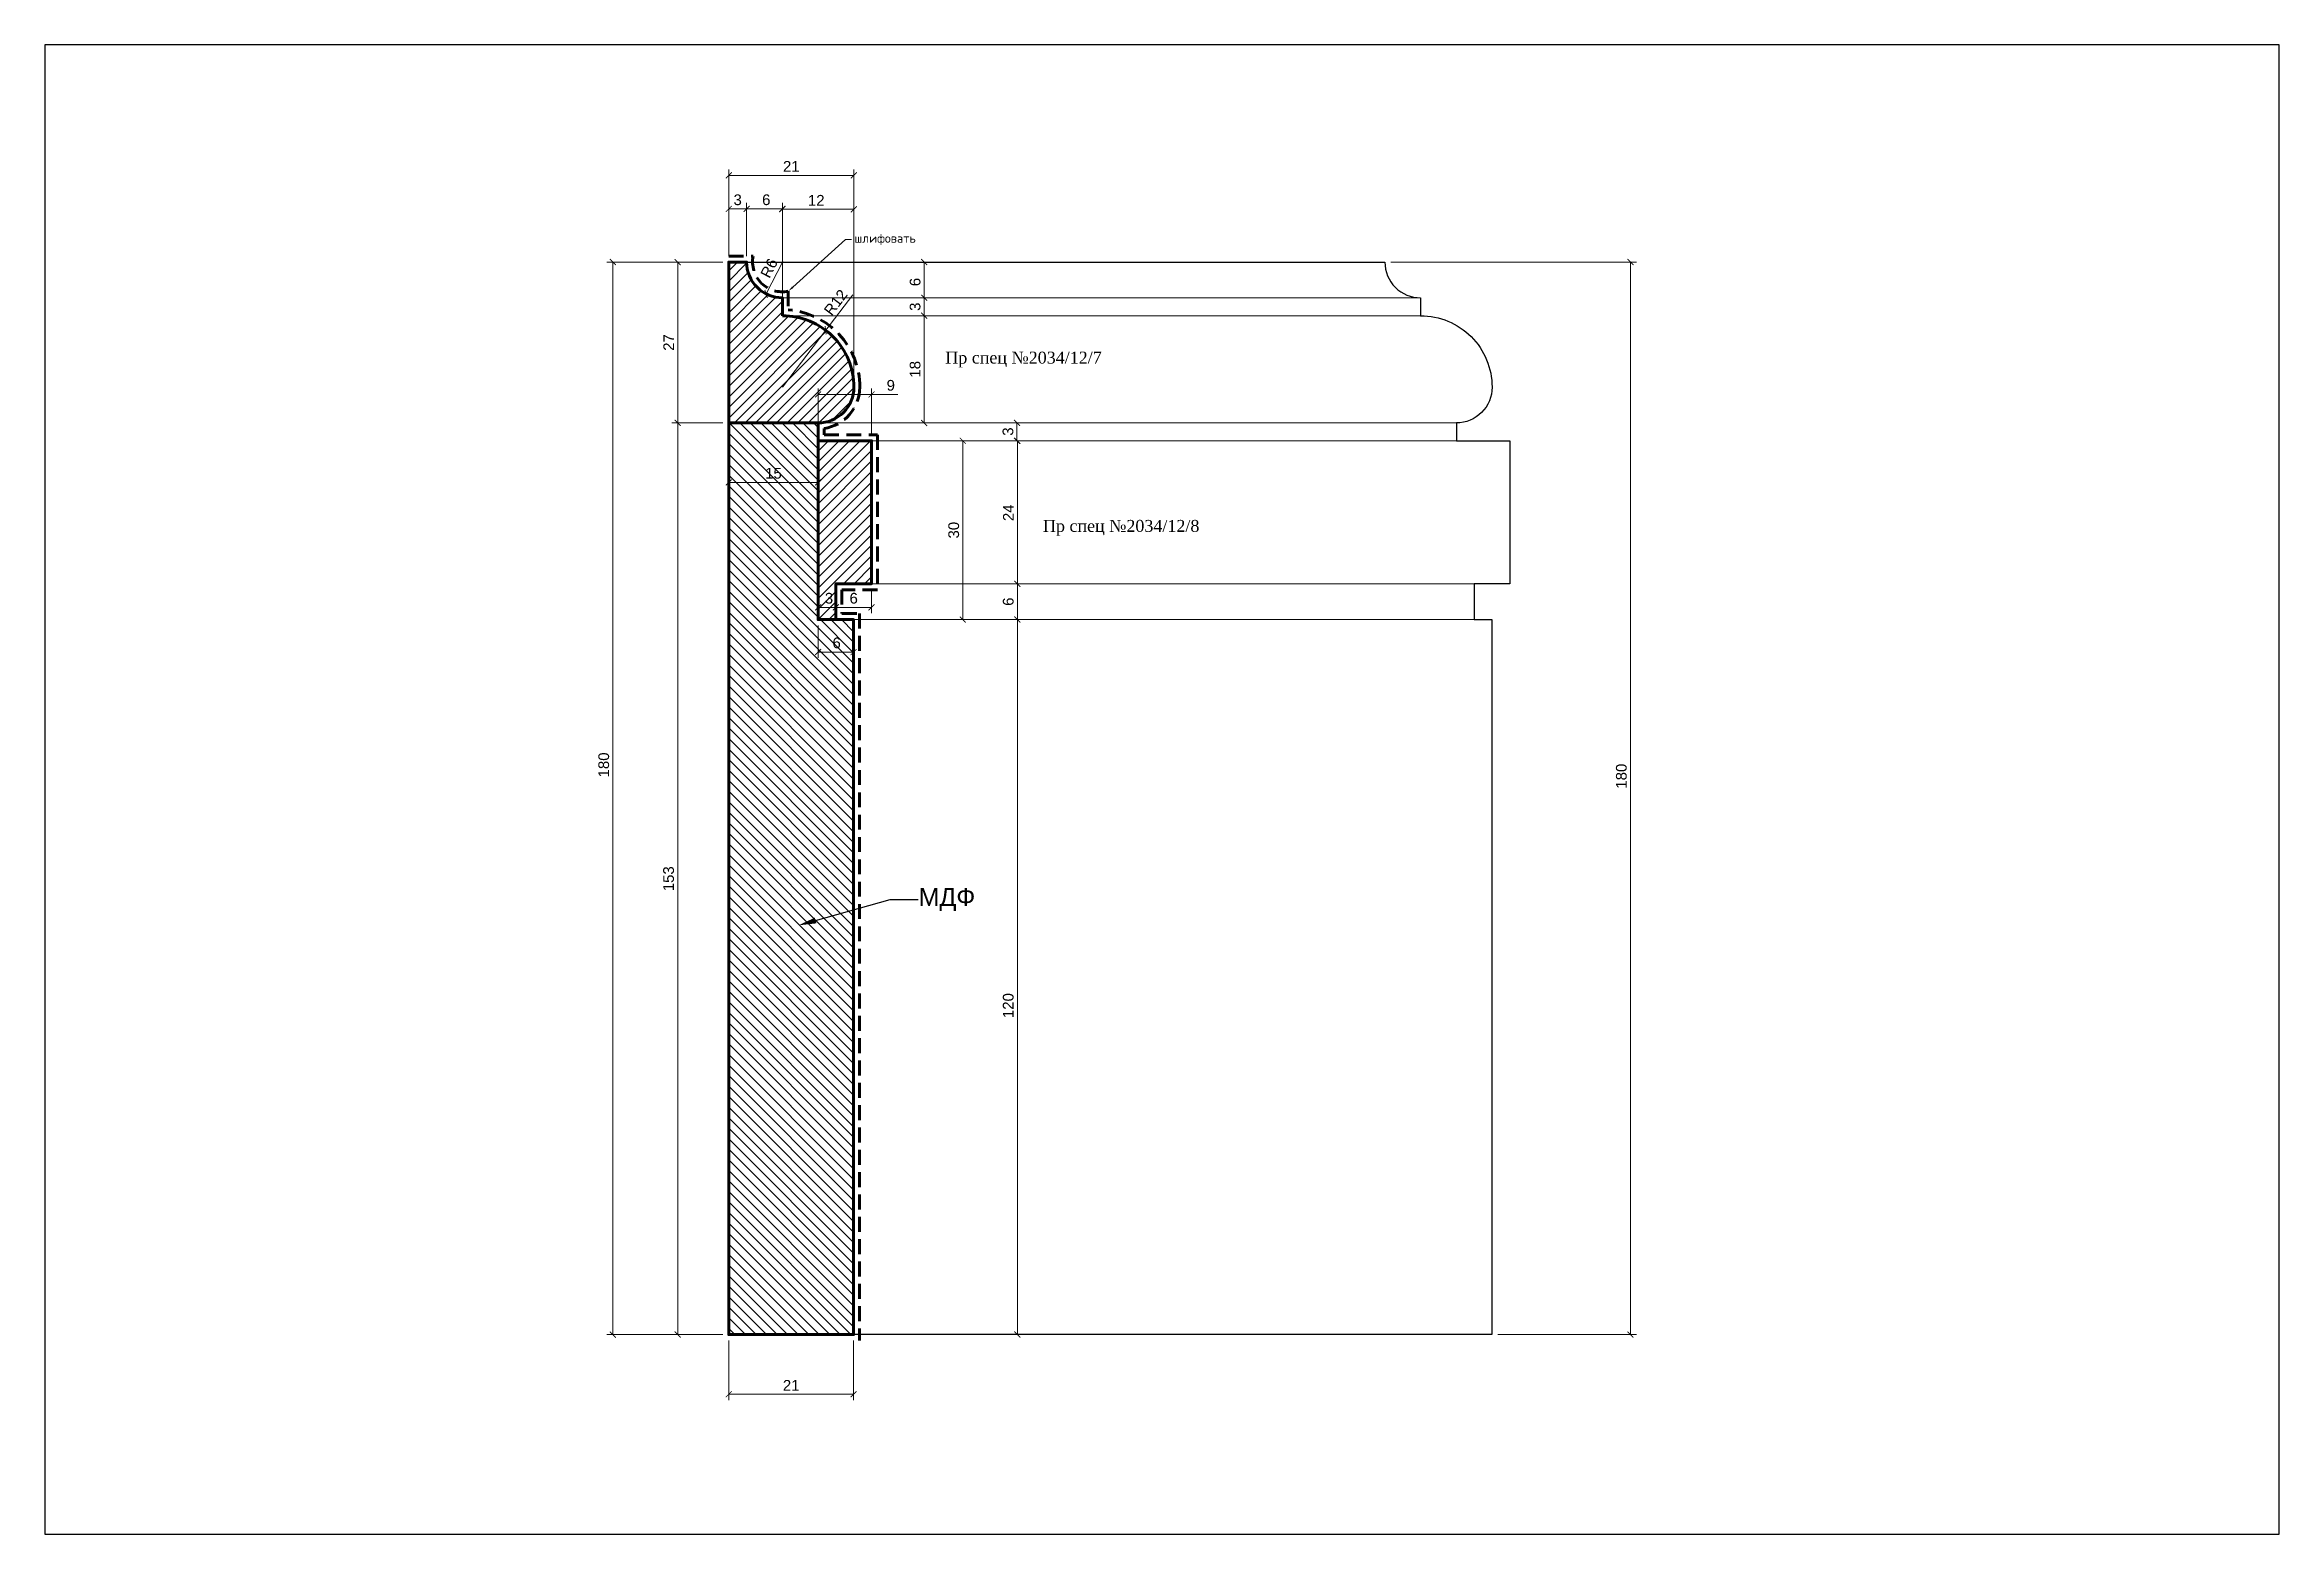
# Model space of a CAD drawing. Header units: inches. Extents: x -228 to 147, y -155 to 95.
import ezdxf
from ezdxf import colors
from ezdxf.entities.mleader import LeaderData, LeaderLine
from ezdxf.math import Vec2, Vec3

# ---------------------------------------------------------------- set-up
doc = ezdxf.new("R2010")
doc.units = ezdxf.units.IN
doc.header["$MEASUREMENT"] = 0
doc.linetypes.add('HIDDEN', pattern=[0.375, 0.25, -0.125])
doc.layers.add('Outside panel', color=7, linetype='Continuous', lineweight=18, true_color=0x7f5e57)
doc.layers.add('линия 50', color=1, linetype='Continuous', lineweight=140)
doc.layers.add('служебный слой РАЗМЕРЫ', color=7, linetype='Continuous', lineweight=9)
doc.layers.add('размеры в модели', color=7, linetype='Continuous')
doc.styles.add('ELECT', font='times.ttf')
doc.styles.get("Standard").update_dxf_attribs({"font": 'arial.ttf'})
doc.styles.add('ЕСКД профили текст', font='isocpeur.ttf')
doc.dimstyles.new('M_1', dxfattribs={"dimtxt": 1.8, "dimasz": 1, "dimexe": 1, "dimexo": 1, "dimgap": 0.6, "dimtad": 1, "dimdec": 0, "dimdsep": 46, "dimtxsty": 'Standard', "dimblk": 'ARCHTICK', "dimcen": -5, "dimclrd": 7, "dimclre": 7, "dimclrt": 7, "dimadec": 0, "dimazin": 0, "dimtfac": 1, "dimtdec": 0, "dimtmove": 0, "dimatfit": 3, "dimfxl": 1, "dimtolj": 1, "dimtzin": 0, "dimlwd": 5, "dimlwe": 5, "dimarcsym": 0})

# ---------------------------------------------------------------- blocks, each defined once
blk = doc.blocks.new('_ArchTick')
at = {"color": 0, "linetype": 'ByBlock', "const_width": 0.15}
blk.add_lwpolyline([(-0.5, -0.5), (0.5, 0.5)], dxfattribs=at)
blk = doc.blocks.new('*D25')
at = {"color": 7, "lineweight": 5, "ltscale": 1000, "transparency": 16777216}
for p, q in [((-2.1, 59), (39.12, 59)), ((38.12, 59), (38.12, -121)), ((15.86, -121), (39.12, -121))]:
    blk.add_line(p, q, dxfattribs=at)
at = {"layer": 'Defpoints', "color": 0, "ltscale": 1000, "transparency": 16777216}
for p in [(-3.1, 59), (14.86, -121), (38.12, -121)]:
    blk.add_point(p, dxfattribs=at)
at = {"color": 7, "lineweight": 5, "ltscale": 1000, "transparency": 16777216}
for p, rotation in [((38.12, 59), 90), ((38.12, -121), 270)]:
    blk.add_blockref('_ArchTick', p, dxfattribs=dict(at, rotation=rotation))
at = {"color": 7, "ltscale": 1000, "transparency": 16777216, "insert": (36.6, -27.29), "char_height": 1.8, "attachment_point": 5, "rotation": 90}
blk.add_mtext('\\A1;180', dxfattribs=at)
blk = doc.blocks.new('*D24')
at = {"layer": 'Defpoints', "color": 0, "ltscale": 1000, "transparency": 16777216}
for p in [(-92.2, 67.86), (-104.2, 50), (-92.2, 38)]:
    blk.add_point(p, dxfattribs=at)
at = {"layer": 'размеры в модели', "color": 7, "lineweight": 5, "ltscale": 1000, "transparency": 16777216}
for p, q in [((-104.2, 51), (-104.2, 68.86)), ((-104.2, 67.86), (-92.2, 67.86)), ((-92.2, 39), (-92.2, 68.86))]:
    blk.add_line(p, q, dxfattribs=at)
at = {"layer": 'размеры в модели', "color": 7, "lineweight": 5, "ltscale": 1000, "transparency": 16777216, "rotation": 180}
blk.add_blockref('_ArchTick', (-104.2, 67.86), dxfattribs=at)
at = {"layer": 'размеры в модели', "color": 7, "lineweight": 5, "ltscale": 1000, "transparency": 16777216}
blk.add_blockref('_ArchTick', (-92.2, 67.86), dxfattribs=at)
at = {"layer": 'размеры в модели', "color": 7, "ltscale": 1000, "transparency": 16777216, "insert": (-98.52, 69.36), "char_height": 1.8, "attachment_point": 5}
blk.add_mtext('\\A1;12', dxfattribs=at)
blk = doc.blocks.new('*D23')
at = {"layer": 'Defpoints', "color": 0, "ltscale": 1000, "transparency": 16777216}
for p in [(-104.2, 67.92), (-110.2, 59), (-104.2, 53)]:
    blk.add_point(p, dxfattribs=at)
at = {"layer": 'размеры в модели', "color": 7, "lineweight": 5, "ltscale": 1000, "transparency": 16777216}
for p, q in [((-110.2, 60), (-110.2, 68.92)), ((-110.2, 67.92), (-104.2, 67.92)), ((-104.2, 54), (-104.2, 68.92))]:
    blk.add_line(p, q, dxfattribs=at)
at = {"layer": 'размеры в модели', "color": 7, "lineweight": 5, "ltscale": 1000, "transparency": 16777216, "rotation": 180}
blk.add_blockref('_ArchTick', (-110.2, 67.92), dxfattribs=at)
at = {"layer": 'размеры в модели', "color": 7, "lineweight": 5, "ltscale": 1000, "transparency": 16777216}
blk.add_blockref('_ArchTick', (-104.2, 67.92), dxfattribs=at)
at = {"layer": 'размеры в модели', "color": 7, "ltscale": 1000, "transparency": 16777216, "insert": (-106.9, 69.44), "char_height": 1.8, "attachment_point": 5}
blk.add_mtext('\\A1;6', dxfattribs=at)
blk = doc.blocks.new('*D22')
at = {"layer": 'Defpoints', "color": 0, "ltscale": 1000, "transparency": 16777216}
for p in [(-96.93, 47.55), (-104.2, 38)]:
    blk.add_point(p, dxfattribs=at)
at = {"layer": 'размеры в модели', "color": 7, "lineweight": 5, "ltscale": 1000, "transparency": 16777216}
for p in [(-92.39, 53.5), (-104.2, 38)]:
    blk.add_line(p, (-96.93, 47.55), dxfattribs=at)
at = {"layer": 'размеры в модели', "color": 7, "lineweight": 5, "ltscale": 1000, "transparency": 16777216, "rotation": 232.6815965771105}
blk.add_blockref('_ArchTick', (-96.93, 47.55), dxfattribs=at)
at = {"layer": 'размеры в модели', "color": 7, "ltscale": 1000, "transparency": 16777216, "insert": (-95.25, 52.23), "char_height": 1.8, "attachment_point": 5, "rotation": 52.6816}
blk.add_mtext('\\A1;R12', dxfattribs=at)
blk = doc.blocks.new('*D21')
at = {"layer": 'Defpoints', "color": 0, "ltscale": 1000, "transparency": 16777216}
for p in [(-104.2, 59), (-106.93, 53.66)]:
    blk.add_point(p, dxfattribs=at)
at = {"layer": 'размеры в модели', "color": 7, "lineweight": 5, "ltscale": 1000, "transparency": 16777216}
blk.add_line((-104.14, 59.12), (-106.93, 53.66), dxfattribs=at)
at = {"layer": 'размеры в модели', "color": 7, "lineweight": 5, "ltscale": 1000, "transparency": 16777216, "rotation": 242.9804049297809}
blk.add_blockref('_ArchTick', (-106.93, 53.66), dxfattribs=at)
at = {"layer": 'размеры в модели', "color": 7, "ltscale": 1000, "transparency": 16777216, "insert": (-106.43, 57.98), "char_height": 1.8, "attachment_point": 5, "rotation": 62.9804}
blk.add_mtext('\\A1;R6', dxfattribs=at)
blk = doc.blocks.new('*D20')
at = {"layer": 'Defpoints', "color": 0, "ltscale": 1000, "transparency": 16777216}
for p in [(-104.2, 50), (-98.2, 32), (-80.4, 32)]:
    blk.add_point(p, dxfattribs=at)
at = {"layer": 'размеры в модели', "color": 7, "lineweight": 5, "ltscale": 1000, "transparency": 16777216}
for p, q in [((-103.2, 50), (-79.4, 50)), ((-80.4, 50), (-80.4, 32)), ((-97.2, 32), (-79.4, 32))]:
    blk.add_line(p, q, dxfattribs=at)
for p, rotation in [((-80.4, 50), 90), ((-80.4, 32), 270)]:
    blk.add_blockref('_ArchTick', p, dxfattribs=dict(at, rotation=rotation))
at = {"layer": 'размеры в модели', "color": 7, "ltscale": 1000, "transparency": 16777216, "insert": (-81.92, 41), "char_height": 1.8, "attachment_point": 5, "rotation": 90}
blk.add_mtext('\\A1;18', dxfattribs=at)
blk = doc.blocks.new('*D19')
at = {"layer": 'Defpoints', "color": 0, "ltscale": 1000, "transparency": 16777216}
for p in [(-104.2, 53), (-104.2, 50), (-80.4, 50)]:
    blk.add_point(p, dxfattribs=at)
at = {"layer": 'размеры в модели', "color": 7, "lineweight": 5, "ltscale": 1000, "transparency": 16777216}
for p, q in [((-103.2, 53), (-79.4, 53)), ((-80.4, 53), (-80.4, 50)), ((-103.2, 50), (-79.4, 50))]:
    blk.add_line(p, q, dxfattribs=at)
for p, rotation in [((-80.4, 53), 90), ((-80.4, 50), 270)]:
    blk.add_blockref('_ArchTick', p, dxfattribs=dict(at, rotation=rotation))
at = {"layer": 'размеры в модели', "color": 7, "ltscale": 1000, "transparency": 16777216, "insert": (-81.92, 51.5), "char_height": 1.8, "attachment_point": 5, "rotation": 90}
blk.add_mtext('\\A1;3', dxfattribs=at)
blk = doc.blocks.new('*D18')
at = {"layer": 'Defpoints', "color": 0, "ltscale": 1000, "transparency": 16777216}
for p in [(-110.2, 59), (-104.2, 53), (-80.4, 53)]:
    blk.add_point(p, dxfattribs=at)
at = {"layer": 'размеры в модели', "color": 7, "lineweight": 5, "ltscale": 1000, "transparency": 16777216}
for p, q in [((-109.2, 59), (-79.4, 59)), ((-80.4, 59), (-80.4, 53)), ((-103.2, 53), (-79.4, 53))]:
    blk.add_line(p, q, dxfattribs=at)
for p, rotation in [((-80.4, 59), 90), ((-80.4, 53), 270)]:
    blk.add_blockref('_ArchTick', p, dxfattribs=dict(at, rotation=rotation))
at = {"layer": 'размеры в модели', "color": 7, "ltscale": 1000, "transparency": 16777216, "insert": (-81.92, 55.64), "char_height": 1.8, "attachment_point": 5, "rotation": 90}
blk.add_mtext('\\A1;6', dxfattribs=at)
blk = doc.blocks.new('*D17')
at = {"layer": 'Defpoints', "color": 0, "ltscale": 1000, "transparency": 16777216}
for p in [(-113.2, 73.55), (-113.2, 59), (-92.2, 38)]:
    blk.add_point(p, dxfattribs=at)
at = {"layer": 'размеры в модели', "color": 7, "lineweight": 5, "ltscale": 1000, "transparency": 16777216}
for p, q in [((-113.2, 60), (-113.2, 74.55)), ((-92.2, 73.55), (-113.2, 73.55)), ((-92.2, 39), (-92.2, 74.55))]:
    blk.add_line(p, q, dxfattribs=at)
at = {"layer": 'размеры в модели', "color": 7, "lineweight": 5, "ltscale": 1000, "transparency": 16777216, "rotation": 180}
blk.add_blockref('_ArchTick', (-113.2, 73.55), dxfattribs=at)
at = {"layer": 'размеры в модели', "color": 7, "lineweight": 5, "ltscale": 1000, "transparency": 16777216}
blk.add_blockref('_ArchTick', (-92.2, 73.55), dxfattribs=at)
at = {"layer": 'размеры в модели', "color": 7, "ltscale": 1000, "transparency": 16777216, "insert": (-102.7, 75.06), "char_height": 1.8, "attachment_point": 5}
blk.add_mtext('\\A1;21', dxfattribs=at)
blk = doc.blocks.new('*D16')
at = {"color": 7, "lineweight": 5, "ltscale": 1000, "transparency": 16777216}
for p, q in [((-88.24, 32), (-63.83, 32)), ((-64.83, 29), (-64.83, 32)), ((-88.24, 29), (-63.83, 29))]:
    blk.add_line(p, q, dxfattribs=at)
at = {"layer": 'Defpoints', "color": 0, "ltscale": 1000, "transparency": 16777216}
for p in [(-89.24, 32), (-64.83, 32), (-89.24, 29)]:
    blk.add_point(p, dxfattribs=at)
at = {"color": 7, "lineweight": 5, "ltscale": 1000, "transparency": 16777216}
for p, rotation in [((-64.83, 32), 90), ((-64.83, 29), 270)]:
    blk.add_blockref('_ArchTick', p, dxfattribs=dict(at, rotation=rotation))
at = {"color": 7, "ltscale": 1000, "transparency": 16777216, "insert": (-66.34, 30.55), "char_height": 1.8, "attachment_point": 5, "rotation": 90}
blk.add_mtext('\\A1;3', dxfattribs=at)
blk = doc.blocks.new('*D15')
at = {"color": 7, "lineweight": 5, "ltscale": 1000, "transparency": 16777216}
for p, q in [((-91.24, -1), (-63.77, -1)), ((-64.77, -1), (-64.77, -121)), ((-91.24, -121), (-63.77, -121))]:
    blk.add_line(p, q, dxfattribs=at)
at = {"layer": 'Defpoints', "color": 0, "ltscale": 1000, "transparency": 16777216}
for p in [(-92.24, -1), (-92.24, -121), (-64.77, -121)]:
    blk.add_point(p, dxfattribs=at)
at = {"color": 7, "lineweight": 5, "ltscale": 1000, "transparency": 16777216}
for p, rotation in [((-64.77, -1), 90), ((-64.77, -121), 270)]:
    blk.add_blockref('_ArchTick', p, dxfattribs=dict(at, rotation=rotation))
at = {"color": 7, "ltscale": 1000, "transparency": 16777216, "insert": (-66.29, -65.79), "char_height": 1.8, "attachment_point": 5, "rotation": 90}
blk.add_mtext('\\A1;120', dxfattribs=at)
blk = doc.blocks.new('*D14')
at = {"layer": 'Defpoints', "color": 0, "ltscale": 1000, "transparency": 16777216}
for p in [(-98.2, -1), (-92.24, -1), (-92.24, -6.45)]:
    blk.add_point(p, dxfattribs=at)
at = {"layer": 'размеры в модели', "color": 7, "lineweight": 5, "ltscale": 1000, "transparency": 16777216}
for p, q in [((-98.2, -2), (-98.2, -7.45)), ((-92.24, -2), (-92.24, -7.45)), ((-98.2, -6.45), (-92.24, -6.45))]:
    blk.add_line(p, q, dxfattribs=at)
at = {"layer": 'размеры в модели', "color": 7, "lineweight": 5, "ltscale": 1000, "transparency": 16777216, "rotation": 180}
blk.add_blockref('_ArchTick', (-98.2, -6.45), dxfattribs=at)
at = {"layer": 'размеры в модели', "color": 7, "lineweight": 5, "ltscale": 1000, "transparency": 16777216}
blk.add_blockref('_ArchTick', (-92.24, -6.45), dxfattribs=at)
at = {"layer": 'размеры в модели', "color": 7, "ltscale": 1000, "transparency": 16777216, "insert": (-95.09, -4.93), "char_height": 1.8, "attachment_point": 5}
blk.add_mtext('\\A1;6', dxfattribs=at)
blk = doc.blocks.new('*D13')
at = {"layer": 'Defpoints', "color": 0, "ltscale": 1000, "transparency": 16777216}
for p in [(-113.2, 59), (-132.65, -121), (-113.2, -121)]:
    blk.add_point(p, dxfattribs=at)
at = {"layer": 'размеры в модели', "color": 7, "lineweight": 5, "ltscale": 1000, "transparency": 16777216}
for p, q in [((-114.2, 59), (-133.65, 59)), ((-132.65, 59), (-132.65, -121)), ((-114.2, -121), (-133.65, -121))]:
    blk.add_line(p, q, dxfattribs=at)
for p, rotation in [((-132.65, 59), 90), ((-132.65, -121), 270)]:
    blk.add_blockref('_ArchTick', p, dxfattribs=dict(at, rotation=rotation))
at = {"layer": 'размеры в модели', "color": 7, "ltscale": 1000, "transparency": 16777216, "insert": (-134.17, -25.4), "char_height": 1.8, "attachment_point": 5, "rotation": 90}
blk.add_mtext('\\A1;180', dxfattribs=at)
blk = doc.blocks.new('*D12')
at = {"color": 7, "lineweight": 5, "ltscale": 1000, "transparency": 16777216}
for p, q in [((-72.71, 29), (-63.77, 29)), ((-64.77, 5), (-64.77, 29)), ((-72.71, 5), (-63.77, 5))]:
    blk.add_line(p, q, dxfattribs=at)
at = {"layer": 'Defpoints', "color": 0, "ltscale": 1000, "transparency": 16777216}
for p in [(-73.71, 29), (-64.77, 29), (-73.71, 5)]:
    blk.add_point(p, dxfattribs=at)
at = {"color": 7, "lineweight": 5, "ltscale": 1000, "transparency": 16777216}
for p, rotation in [((-64.77, 29), 90), ((-64.77, 5), 270)]:
    blk.add_blockref('_ArchTick', p, dxfattribs=dict(at, rotation=rotation))
at = {"color": 7, "ltscale": 1000, "transparency": 16777216, "insert": (-66.27, 16.92), "char_height": 1.8, "attachment_point": 5, "rotation": 90}
blk.add_mtext('\\A1;24', dxfattribs=at)
blk = doc.blocks.new('*D11')
at = {"layer": 'Defpoints', "color": 0, "ltscale": 1000, "transparency": 16777216}
for p in [(-95.22, 1.05), (-98.2, -1), (-95.22, -1)]:
    blk.add_point(p, dxfattribs=at)
at = {"layer": 'размеры в модели', "color": 7, "lineweight": 5, "ltscale": 1000, "transparency": 16777216}
for p, q in [((-98.2, 0), (-98.2, 2.05)), ((-98.2, 1.05), (-95.22, 1.05)), ((-95.22, 0), (-95.22, 2.05))]:
    blk.add_line(p, q, dxfattribs=at)
at = {"layer": 'размеры в модели', "color": 7, "lineweight": 5, "ltscale": 1000, "transparency": 16777216, "rotation": 180}
blk.add_blockref('_ArchTick', (-98.2, 1.05), dxfattribs=at)
at = {"layer": 'размеры в модели', "color": 7, "lineweight": 5, "ltscale": 1000, "transparency": 16777216}
blk.add_blockref('_ArchTick', (-95.22, 1.05), dxfattribs=at)
at = {"layer": 'размеры в модели', "color": 7, "ltscale": 1000, "transparency": 16777216, "insert": (-96.37, 2.57), "char_height": 1.8, "attachment_point": 5}
blk.add_mtext('\\A1;3', dxfattribs=at)
blk = doc.blocks.new('*D10')
at = {"layer": 'Defpoints', "color": 0, "ltscale": 1000, "transparency": 16777216}
for p in [(-113.2, 67.92), (-113.2, 59), (-110.2, 59)]:
    blk.add_point(p, dxfattribs=at)
at = {"layer": 'размеры в модели', "color": 7, "lineweight": 5, "ltscale": 1000, "transparency": 16777216}
for p, q in [((-113.2, 60), (-113.2, 68.92)), ((-110.2, 67.92), (-113.2, 67.92)), ((-110.2, 60), (-110.2, 68.92))]:
    blk.add_line(p, q, dxfattribs=at)
at = {"layer": 'размеры в модели', "color": 7, "lineweight": 5, "ltscale": 1000, "transparency": 16777216, "rotation": 180}
blk.add_blockref('_ArchTick', (-113.2, 67.92), dxfattribs=at)
at = {"layer": 'размеры в модели', "color": 7, "lineweight": 5, "ltscale": 1000, "transparency": 16777216}
blk.add_blockref('_ArchTick', (-110.2, 67.92), dxfattribs=at)
at = {"layer": 'размеры в модели', "color": 7, "ltscale": 1000, "transparency": 16777216, "insert": (-111.7, 69.44), "char_height": 1.8, "attachment_point": 5}
blk.add_mtext('\\A1;3', dxfattribs=at)
blk = doc.blocks.new('*D8')
at = {"color": 7, "lineweight": 5, "ltscale": 1000, "transparency": 16777216}
for p, q in [((-72.71, 5), (-63.77, 5)), ((-64.77, 5), (-64.77, -1)), ((-78.69, -1), (-63.77, -1))]:
    blk.add_line(p, q, dxfattribs=at)
at = {"layer": 'Defpoints', "color": 0, "ltscale": 1000, "transparency": 16777216}
for p in [(-73.71, 5), (-79.69, -1), (-64.77, -1)]:
    blk.add_point(p, dxfattribs=at)
at = {"color": 7, "lineweight": 5, "ltscale": 1000, "transparency": 16777216}
for p, rotation in [((-64.77, 5), 90), ((-64.77, -1), 270)]:
    blk.add_blockref('_ArchTick', p, dxfattribs=dict(at, rotation=rotation))
at = {"color": 7, "ltscale": 1000, "transparency": 16777216, "insert": (-66.29, 2), "char_height": 1.8, "attachment_point": 5, "rotation": 90}
blk.add_mtext('\\A1;6', dxfattribs=at)
blk = doc.blocks.new('*D6')
at = {"layer": 'Defpoints', "color": 0, "ltscale": 1000, "transparency": 16777216}
for p in [(-113.2, 32), (-98.2, 32), (-98.2, 22.02)]:
    blk.add_point(p, dxfattribs=at)
at = {"layer": 'размеры в модели', "color": 7, "lineweight": 5, "ltscale": 1000, "transparency": 16777216}
for p, q in [((-113.2, 31), (-113.2, 21.02)), ((-98.2, 31), (-98.2, 21.02)), ((-113.2, 22.02), (-98.2, 22.02))]:
    blk.add_line(p, q, dxfattribs=at)
at = {"layer": 'размеры в модели', "color": 7, "lineweight": 5, "ltscale": 1000, "transparency": 16777216, "rotation": 180}
blk.add_blockref('_ArchTick', (-113.2, 22.02), dxfattribs=at)
at = {"layer": 'размеры в модели', "color": 7, "lineweight": 5, "ltscale": 1000, "transparency": 16777216}
blk.add_blockref('_ArchTick', (-98.2, 22.02), dxfattribs=at)
at = {"layer": 'размеры в модели', "color": 7, "ltscale": 1000, "transparency": 16777216, "insert": (-105.7, 23.54), "char_height": 1.8, "attachment_point": 5}
blk.add_mtext('\\A1;15', dxfattribs=at)
blk = doc.blocks.new('*D5')
at = {"layer": 'Defpoints', "color": 0, "ltscale": 1000, "transparency": 16777216}
for p in [(-89.24, 29), (-95.22, -1), (-73.92, -1)]:
    blk.add_point(p, dxfattribs=at)
at = {"layer": 'размеры в модели', "color": 7, "lineweight": 5, "ltscale": 1000, "transparency": 16777216}
for p, q in [((-88.24, 29), (-72.92, 29)), ((-73.92, 29), (-73.92, -1)), ((-94.22, -1), (-72.92, -1))]:
    blk.add_line(p, q, dxfattribs=at)
for p, rotation in [((-73.92, 29), 90), ((-73.92, -1), 270)]:
    blk.add_blockref('_ArchTick', p, dxfattribs=dict(at, rotation=rotation))
at = {"layer": 'размеры в модели', "color": 7, "ltscale": 1000, "transparency": 16777216, "insert": (-75.44, 14), "char_height": 1.8, "attachment_point": 5, "rotation": 90}
blk.add_mtext('\\A1;30', dxfattribs=at)
blk = doc.blocks.new('*D4')
at = {"layer": 'Defpoints', "color": 0, "ltscale": 1000, "transparency": 16777216}
for p in [(-113.2, 32), (-121.77, -121), (-113.2, -121)]:
    blk.add_point(p, dxfattribs=at)
at = {"layer": 'размеры в модели', "color": 7, "lineweight": 5, "ltscale": 1000, "transparency": 16777216}
for p, q in [((-114.2, 32), (-122.77, 32)), ((-121.77, 32), (-121.77, -121)), ((-114.2, -121), (-122.77, -121))]:
    blk.add_line(p, q, dxfattribs=at)
for p, rotation in [((-121.77, 32), 90), ((-121.77, -121), 270)]:
    blk.add_blockref('_ArchTick', p, dxfattribs=dict(at, rotation=rotation))
at = {"layer": 'размеры в модели', "color": 7, "ltscale": 1000, "transparency": 16777216, "insert": (-123.29, -44.5), "char_height": 1.8, "attachment_point": 5, "rotation": 90}
blk.add_mtext('\\A1;153', dxfattribs=at)
blk = doc.blocks.new('*D3')
at = {"layer": 'Defpoints', "color": 0, "ltscale": 1000, "transparency": 16777216}
for p in [(-89.24, 36.78), (-98.2, 29), (-89.24, 29)]:
    blk.add_point(p, dxfattribs=at)
at = {"layer": 'размеры в модели', "color": 7, "lineweight": 5, "ltscale": 1000, "transparency": 16777216}
for p, q in [((-98.2, 30), (-98.2, 37.78)), ((-89.24, 30), (-89.24, 37.78)), ((-98.2, 36.78), (-89.24, 36.78)), ((-89.24, 36.78), (-84.82, 36.78))]:
    blk.add_line(p, q, dxfattribs=at)
at = {"layer": 'размеры в модели', "color": 7, "lineweight": 5, "ltscale": 1000, "transparency": 16777216, "rotation": 180}
blk.add_blockref('_ArchTick', (-98.2, 36.78), dxfattribs=at)
at = {"layer": 'размеры в модели', "color": 7, "lineweight": 5, "ltscale": 1000, "transparency": 16777216}
blk.add_blockref('_ArchTick', (-89.24, 36.78), dxfattribs=at)
at = {"layer": 'размеры в модели', "color": 7, "ltscale": 1000, "transparency": 16777216, "insert": (-86.01, 38.3), "char_height": 1.8, "attachment_point": 5}
blk.add_mtext('\\A1;9', dxfattribs=at)
blk = doc.blocks.new('*D2')
at = {"layer": 'Defpoints', "color": 0, "ltscale": 1000, "transparency": 16777216}
for p in [(-89.24, 5), (-89.24, 1.05), (-95.22, -1)]:
    blk.add_point(p, dxfattribs=at)
at = {"layer": 'размеры в модели', "color": 7, "lineweight": 5, "ltscale": 1000, "transparency": 16777216}
for p, q in [((-89.24, 4), (-89.24, 0.05)), ((-95.22, 0), (-95.22, 2.05)), ((-95.22, 1.05), (-89.24, 1.05))]:
    blk.add_line(p, q, dxfattribs=at)
at = {"layer": 'размеры в модели', "color": 7, "lineweight": 5, "ltscale": 1000, "transparency": 16777216, "rotation": 180}
blk.add_blockref('_ArchTick', (-95.22, 1.05), dxfattribs=at)
at = {"layer": 'размеры в модели', "color": 7, "lineweight": 5, "ltscale": 1000, "transparency": 16777216}
blk.add_blockref('_ArchTick', (-89.24, 1.05), dxfattribs=at)
at = {"layer": 'размеры в модели', "color": 7, "ltscale": 1000, "transparency": 16777216, "insert": (-92.23, 2.57), "char_height": 1.8, "attachment_point": 5}
blk.add_mtext('\\A1;6', dxfattribs=at)

msp = doc.modelspace()

# ---------------------------------------------------------------- hatches: boundary and pattern name
at = {"layer": 'Outside panel', "ltscale": 1000}
h = msp.add_hatch(dxfattribs=at)
h.set_pattern_fill('ANSI31', color=256, scale=10)
h.set_pattern_definition([(45, (-309723.4719, 95283.5906), (-0.8838834765, 0.8838834765), [])])
h.paths.add_polyline_path([(-110.2, 59), (-113.2, 59), (-113.2, 32), (-98.2, 32, 0.414214), (-92.2, 38, 0.414214), (-104.2, 50), (-104.2, 53, -0.414214)])
h = msp.add_hatch(dxfattribs=at)
h.set_pattern_fill('ANSI31', color=5, scale=10, angle=90)
h.set_pattern_definition([(135, (-310181.9964, 95283.5906), (-0.8838834765, -0.8838834765), [])])
h.paths.add_polyline_path([(-98.2, 32), (-113.2, 32), (-113.2, -121), (-92.24, -121), (-92.24, -1), (-98.2, -1)])
h = msp.add_hatch(dxfattribs=at)
h.set_pattern_fill('ANSI31', color=256, scale=10)
h.set_pattern_definition([(45, (-310181.9964, 95283.5906), (-0.8838834765, 0.8838834765), [])])
h.paths.add_polyline_path([(-98.2, 29), (-89.24, 29), (-89.24, 5), (-95.22, 5), (-95.22, -1), (-98.2, -1)])

# ---------------------------------------------------------------- linework, layer by layer
at = {"color": 7, "lineweight": 15, "ltscale": 1000}
for p, q in [((-104.2, 53), (2.9, 53)), ((-104.2, 50), (2.9, 50)), ((-98.2, 32), (8.9, 32)), ((-98.2, 29), (8.9, 29)), ((-89.24, 5), (11.88, 5)), ((-95.22, -1), (11.88, -1))]:
    msp.add_line(p, q, dxfattribs=at)
at = {"color": 6, "ltscale": 1000}
msp.add_lwpolyline([(-227.99, -154.52), (147.01, -154.52), (147.01, 95.48), (-227.99, 95.48)], close=True, dxfattribs=at)
at = {"color": 7}
msp.add_lwpolyline([(-113.2, 59), (-3.1, 59, 0.414214), (2.9, 53), (2.9, 50, -0.414214), (14.9, 38, -0.414214), (8.9, 32), (8.9, 29), (17.86, 29), (17.86, 5), (11.88, 5), (11.88, -1), (14.86, -1), (14.86, -121), (-113.2, -121)], format="xyb", dxfattribs=at)
at = {"layer": 'линия 50', "color": 1, "linetype": 'HIDDEN', "ltscale": 10, "true_color": 0xff0909}
msp.add_lwpolyline([(-113.2, 60), (-109.1, 60, 0.537735), (-103.2, 54.11), (-103.2, 50.97, -0.391837), (-91.2, 38, -0.372825), (-97.2, 31.08), (-97.2, 30), (-88.24, 30), (-88.24, 4), (-94.22, 4), (-94.22, 0), (-91.24, 0), (-91.24, -122), (-91.24, -122)], format="xyb", dxfattribs=at)
at = {"layer": 'линия 50', "color": 7}
msp.add_lwpolyline([(-104.2, 50, -0.414214), (-92.2, 38, -0.414214), (-98.2, 32), (-113.2, 32), (-113.2, 59), (-110.2, 59, 0.414214), (-104.2, 53)], format="xyb", close=True, dxfattribs=at)
for points in [[(-98.2, 32), (-113.2, 32), (-113.2, -121), (-92.24, -121), (-92.24, -1), (-98.2, -1), (-98.2, 32)], [(-98.2, 32), (-113.2, 32)], [(-98.2, 29), (-89.24, 29), (-89.24, 5), (-95.22, 5), (-95.22, -1)], [(-98.2, 29), (-98.2, -1), (-95.22, -1)], [(-98.2, 29), (-98.2, -1), (-95.22, -1)]]:
    msp.add_lwpolyline(points, dxfattribs=at)

# ---------------------------------------------------------------- texts
at = {"color": 7, "ltscale": 1000, "style": 'ELECT'}
msp.add_text('Пр спец №2034/12/7  ', height=2, dxfattribs=at).set_placement((-76.86, 41.96))
at = {"color": 7, "ltscale": 1000, "insert": (-60.47, 15.72), "char_height": 2, "attachment_point": 1, "style": 'ELECT'}
msp.add_mtext('Пр спец №2034/12/8', dxfattribs=at)

# ---------------------------------------------------------------- dimensions: what is measured, and where the dimension line sits
at = {"color": 5, "ltscale": 1000}
for base, p1, p2, picture, middle in [((38.12, -121), (-3.1, 59), (14.86, -121), '*D25', (38.12, -27.29)), ((-64.83, 32), (-89.24, 29), (-89.24, 32), '*D16', (-64.83, 30.55)), ((-64.77, 29), (-73.71, 5), (-73.71, 29), '*D12', (-64.77, 16.92)), ((-64.77, -121), (-92.24, -1), (-92.24, -121), '*D15', (-64.77, -65.79))]:
    dim = msp.add_linear_dim(base=base, p1=p1, p2=p2, angle=90, dimstyle='M_1', dxfattribs=at)
    dim.commit()
    dim.dimension.update_dxf_attribs({"geometry": picture, "text_midpoint": middle, "dimtype": 128})
dim = msp.add_linear_dim(base=(-64.77, -1), p1=(-73.71, 5), p2=(-79.69, -1), angle=90, dimstyle='M_1', dxfattribs=at)
dim.commit()
dim.dimension.update_dxf_attribs({"geometry": '*D8', "text_midpoint": (-66.29, 2)})
at = {"layer": 'размеры в модели', "color": 5, "ltscale": 1000}
for base, p1, p2, picture, middle in [((-113.2, 73.55), (-92.2, 38), (-113.2, 59), '*D17', (-102.7, 75.06)), ((-113.2, 67.92), (-110.2, 59), (-113.2, 59), '*D10', (-111.7, 69.44)), ((-98.2, 22.02), (-113.2, 32), (-98.2, 32), '*D6', (-105.7, 23.54)), ((-89.24, 1.05), (-95.22, -1), (-89.24, 5), '*D2', (-92.23, 2.57))]:
    dim = msp.add_linear_dim(base=base, p1=p1, p2=p2, dimstyle='M_1', dxfattribs=at)
    dim.commit()
    dim.dimension.update_dxf_attribs({"geometry": picture, "text_midpoint": middle})
for base, p1, p2, picture, middle in [((-104.2, 67.92), (-110.2, 59), (-104.2, 53), '*D23', (-106.9, 67.92)), ((-92.2, 67.86), (-104.2, 50), (-92.2, 38), '*D24', (-98.52, 67.86)), ((-89.24, 36.78), (-98.2, 29), (-89.24, 29), '*D3', (-86.01, 36.78)), ((-95.22, 1.05), (-98.2, -1), (-95.22, -1), '*D11', (-96.37, 1.05)), ((-92.24, -6.45), (-98.2, -1), (-92.24, -1), '*D14', (-95.09, -6.45))]:
    dim = msp.add_linear_dim(base=base, p1=p1, p2=p2, dimstyle='M_1', dxfattribs=at)
    dim.commit()
    dim.dimension.update_dxf_attribs({"geometry": picture, "text_midpoint": middle, "dimtype": 128})
for base, p1, p2, picture, middle in [((-132.65, -121), (-113.2, 59), (-113.2, -121), '*D13', (-132.65, -25.4)), ((-80.4, 53), (-110.2, 59), (-104.2, 53), '*D18', (-80.4, 55.64))]:
    dim = msp.add_linear_dim(base=base, p1=p1, p2=p2, angle=90, dimstyle='M_1', dxfattribs=at)
    dim.commit()
    dim.dimension.update_dxf_attribs({"geometry": picture, "text_midpoint": middle, "dimtype": 128})
msp.add_linear_dim(base=(-121.77, 59), p1=(-113.2, 32), p2=(-113.2, 59), angle=90, dimstyle='M_1', dxfattribs=at).render()
dim = msp.add_radius_dim(center=(-104.2, 59), mpoint=(-106.93, 53.66), dimstyle='M_1', dxfattribs=at)
dim.commit()
dim.dimension.update_dxf_attribs({"geometry": '*D21', "text_midpoint": (-105.08, 57.29), "dimtype": 132})
dim = msp.add_radius_dim(center=(-104.2, 38), mpoint=(-96.93, 47.55), dimstyle='M_1', dxfattribs=at)
dim.commit()
dim.dimension.update_dxf_attribs({"geometry": '*D22', "text_midpoint": (-95.25, 52.23)})
for base, p1, p2, picture, middle in [((-80.4, 50), (-104.2, 53), (-104.2, 50), '*D19', (-81.92, 51.5)), ((-80.4, 32), (-104.2, 50), (-98.2, 32), '*D20', (-81.92, 41)), ((-121.77, -121), (-113.2, 32), (-113.2, -121), '*D4', (-123.29, -44.5)), ((-73.92, -1), (-89.24, 29), (-95.22, -1), '*D5', (-75.44, 14))]:
    dim = msp.add_linear_dim(base=base, p1=p1, p2=p2, angle=90, dimstyle='M_1', dxfattribs=at)
    dim.commit()
    dim.dimension.update_dxf_attribs({"geometry": picture, "text_midpoint": middle})
msp.add_linear_dim(base=(-92.24, -131.02), p1=(-113.2, -121), p2=(-92.24, -121), dimstyle='M_1', dxfattribs=at).render()

# ---------------------------------------------------------------- leaders
at = {"layer": 'размеры в модели', "color": 7, "ltscale": 1000}
ml = msp.add_multileader_mtext('Standard', dxfattribs=at)
ml.set_content('\\A1;МДФ', color=7)
ml.set_leader_properties()
ml.build(insert=Vec2(0, 0))
ml.multileader.update_dxf_attribs({"text_right_attachment_type": 6, "dogleg_length": 0.36, "arrow_head_size": 3})
ctx = ml.context
ctx.base_point, ctx.char_height, ctx.arrow_head_size, ctx.landing_gap_size, ctx.plane_origin = Vec3(-81.43, -47.98), 3, 3, 0.09, Vec3(-120.08, -55.04)
ctx.right_attachment = 6
notes = []
notes.append((ctx, [(1, (1, 1, 0), (-86.1, -47.98), (1, 0), 4.68, [(0, [(-101.51, -52.32)], 0, [])])]))
ctx.mtext.insert, ctx.mtext.flow_direction = Vec3(-81.34, -46.06), 5
at = {"layer": 'служебный слой РАЗМЕРЫ'}
ml = msp.add_multileader_mtext('Standard', dxfattribs=at)
ml.set_content('\\A1;шлифовать', color=256, style='ЕСКД профили текст')
ml.set_leader_properties(color=256, linetype='ByLayer', lineweight=-1)
ml.build(insert=Vec2(0, 0))
ml.multileader.update_dxf_attribs({"dogleg_length": 1, "arrow_head_size": 1})
ctx = ml.context
ctx.base_point, ctx.char_height, ctx.arrow_head_size, ctx.landing_gap_size, ctx.plane_origin = Vec3(-92.6, 62.77), 1.5, 1, 0.5, Vec3(-79.13, 88.94)
notes.append((ctx, [(1, (1, 1, 0), (-93.6, 62.77), (1, 0), 1, [(0, [(-103.2, 54.11)], 0, [])])]))
ctx.mtext.insert, ctx.mtext.flow_direction = Vec3(-92.1, 63.74), 5
for ctx, leaders in notes:
    for number, flags, end, landing, length, lines in leaders:
        leader = LeaderData()
        leader.index, (leader.has_last_leader_line, leader.has_dogleg_vector, leader.attachment_direction) = number, flags
        leader.last_leader_point, leader.dogleg_vector, leader.dogleg_length = Vec3(end), Vec3(landing), length
        for number, points, colour, breaks in lines:
            line = LeaderLine()
            line.index, line.vertices, line.color, line.breaks = number, Vec3.list(points), colors.encode_raw_color(colour), breaks
            leader.lines.append(line)
        ctx.leaders.append(leader)

doc.saveas('drawing.dxf')
